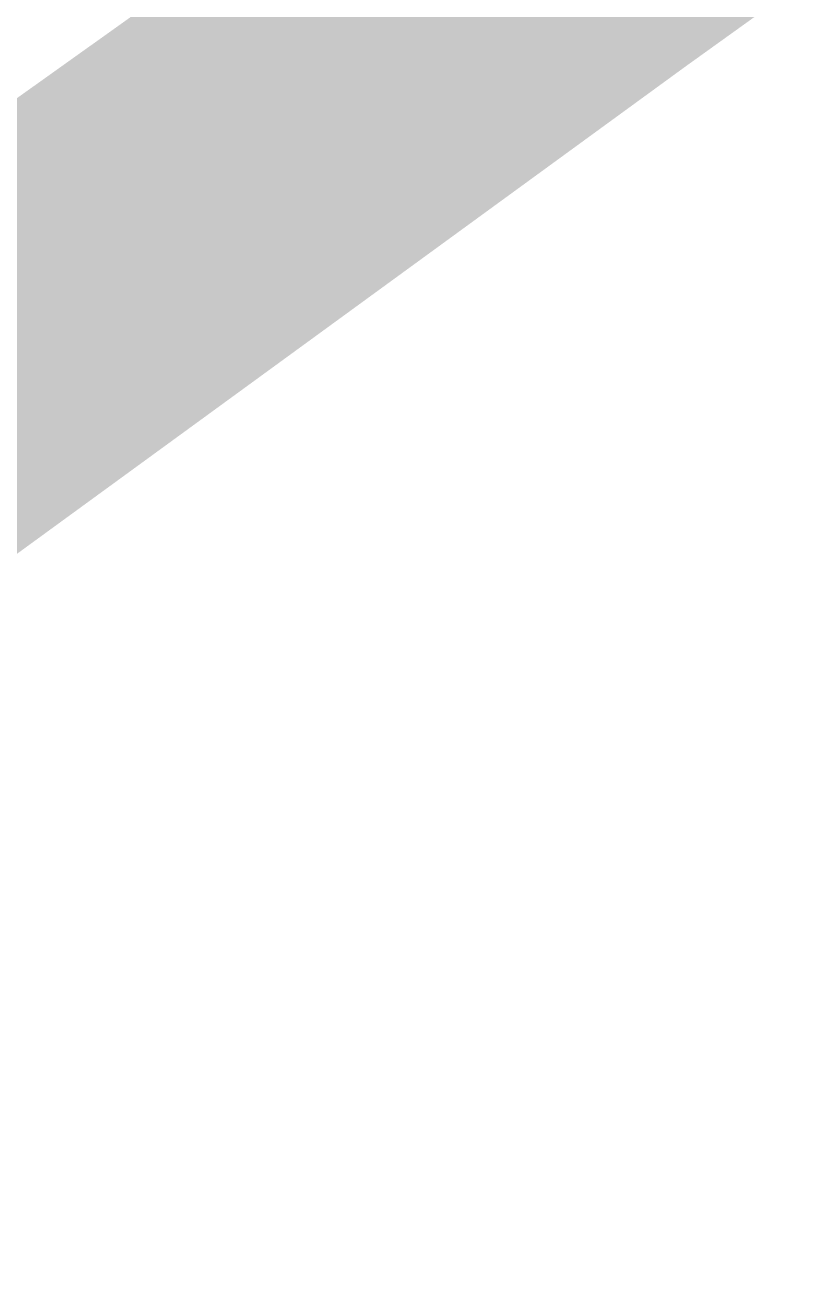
# Model space of a CAD drawing. Header units: inches. Extents: x 96822 to 101067, y 435686 to 441786.
# Drawn here: x 99186.11 to 99206.69, y 441106.81 to 441140.11 of the extents above; entities that cross this region are included whole.
import ezdxf

# ---------------------------------------------------------------- set-up
doc = ezdxf.new("R2010")
doc.units = ezdxf.units.IN
doc.header["$MEASUREMENT"] = 0

msp = doc.modelspace()

# ---------------------------------------------------------------- hatches: boundary and pattern name
msp.add_hatch(color=256).paths.add_polyline_path([(99203.852, 441139.008), (99154.135, 441102.758), (99152.348, 441101.738), (99150.587, 441100.676), (99148.851, 441099.572), (99147.141, 441098.427), (99146.122, 441097.684), (99135.334, 441090.053), (99122.97, 441081.141), (99112.557, 441073.841), (99100.382, 441065.131), (99088.998, 441057.079), (99077.114, 441048.609), (99065.44, 441040.271), (99064.844, 441039.877), (99064.822, 441039.863), (99064.722, 441039.797), (99064.604, 441039.598), (99064.584, 441039.368), (99064.665, 441039.152), (99064.839, 441038.969), (99065.047, 441038.858), (99066.562, 441038.626), (99068.124, 441038.373), (99068.214, 441038.356), (99068.394, 441038.327), (99068.666, 441038.296), (99068.939, 441038.281), (99069.213, 441038.279), (99069.486, 441038.293), (99069.759, 441038.32), (99070.026, 441038.362), (99059.194, 441030.774), (99059.082, 441030.88), (99058.919, 441031.083), (99058.716, 441031.187), (99058.484, 441031.197), (99058.273, 441031.109), (99052.562, 441039.182), (99069.618, 441051.25), (99106.891, 441077.792), (99144.433, 441104.479), (99147.772, 441106.818), (99148.568, 441107.429), (99149.352, 441108.055), (99150.125, 441108.696), (99150.886, 441109.35), (99151.634, 441110.019), (99152.37, 441110.701), (99153.093, 441111.396), (99153.803, 441112.105), (99154.5, 441112.827), (99155.184, 441113.562), (99155.853, 441114.309), (99156.509, 441115.069), (99157.748, 441116.644), (99158.191, 441117.158), (99158.644, 441117.663), (99159.106, 441118.16), (99159.577, 441118.649), (99160.057, 441119.129), (99160.545, 441119.6), (99161.042, 441120.062), (99161.547, 441120.515), (99162.061, 441120.958), (99162.582, 441121.392), (99163.112, 441121.816), (99163.649, 441122.231), (99165.106, 441123.305), (99196.869, 441145.971), (99201.847, 441149.507), (99206.693, 441141.041), (99205.682, 441140.322), (99203.852, 441139.008)], flags=0)

doc.saveas('drawing.dxf')
